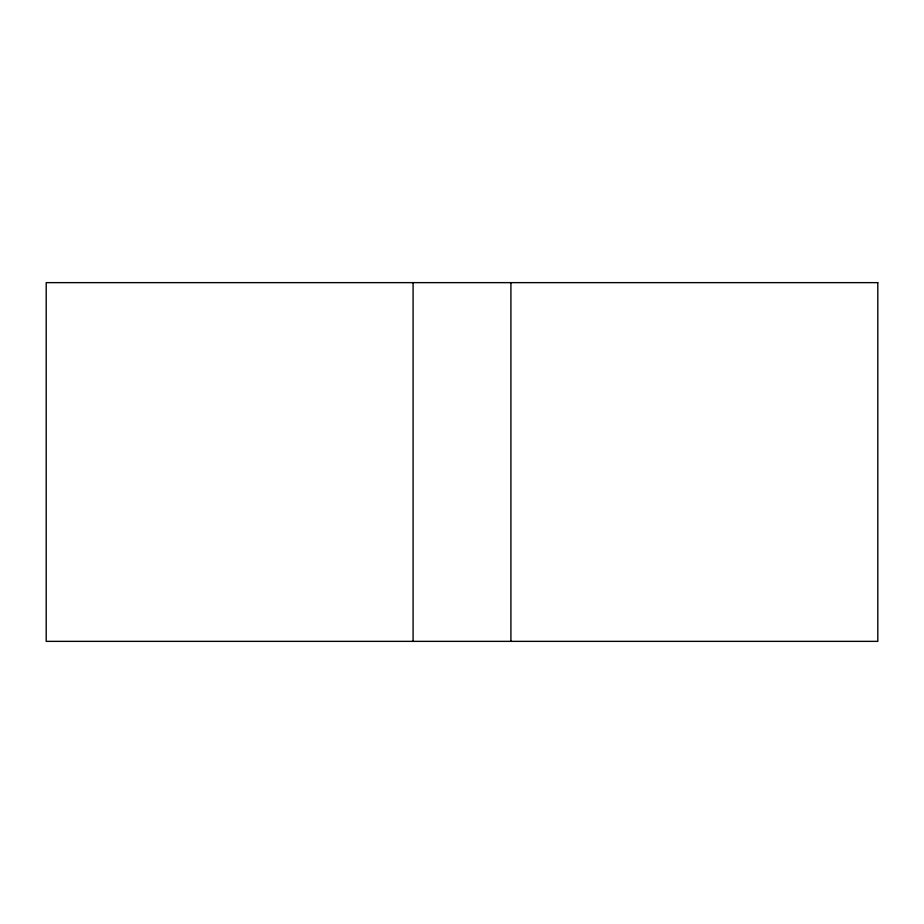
<?xml version="1.0" encoding="UTF-8"?>
<svg xmlns="http://www.w3.org/2000/svg" width="924" height="924" viewBox="0 0 924 924"><rect width="100%" height="100%" fill="white"/><g stroke="black" fill="none" stroke-linecap="round" stroke-linejoin="round"><path stroke-width="1.39" d="M510.914 282.64L510.914 641.36M413.086 282.64L413.086 641.36M877.8 282.64L46.2 282.64L46.2 641.36L877.8 641.36L877.8 282.64"/></g></svg>
